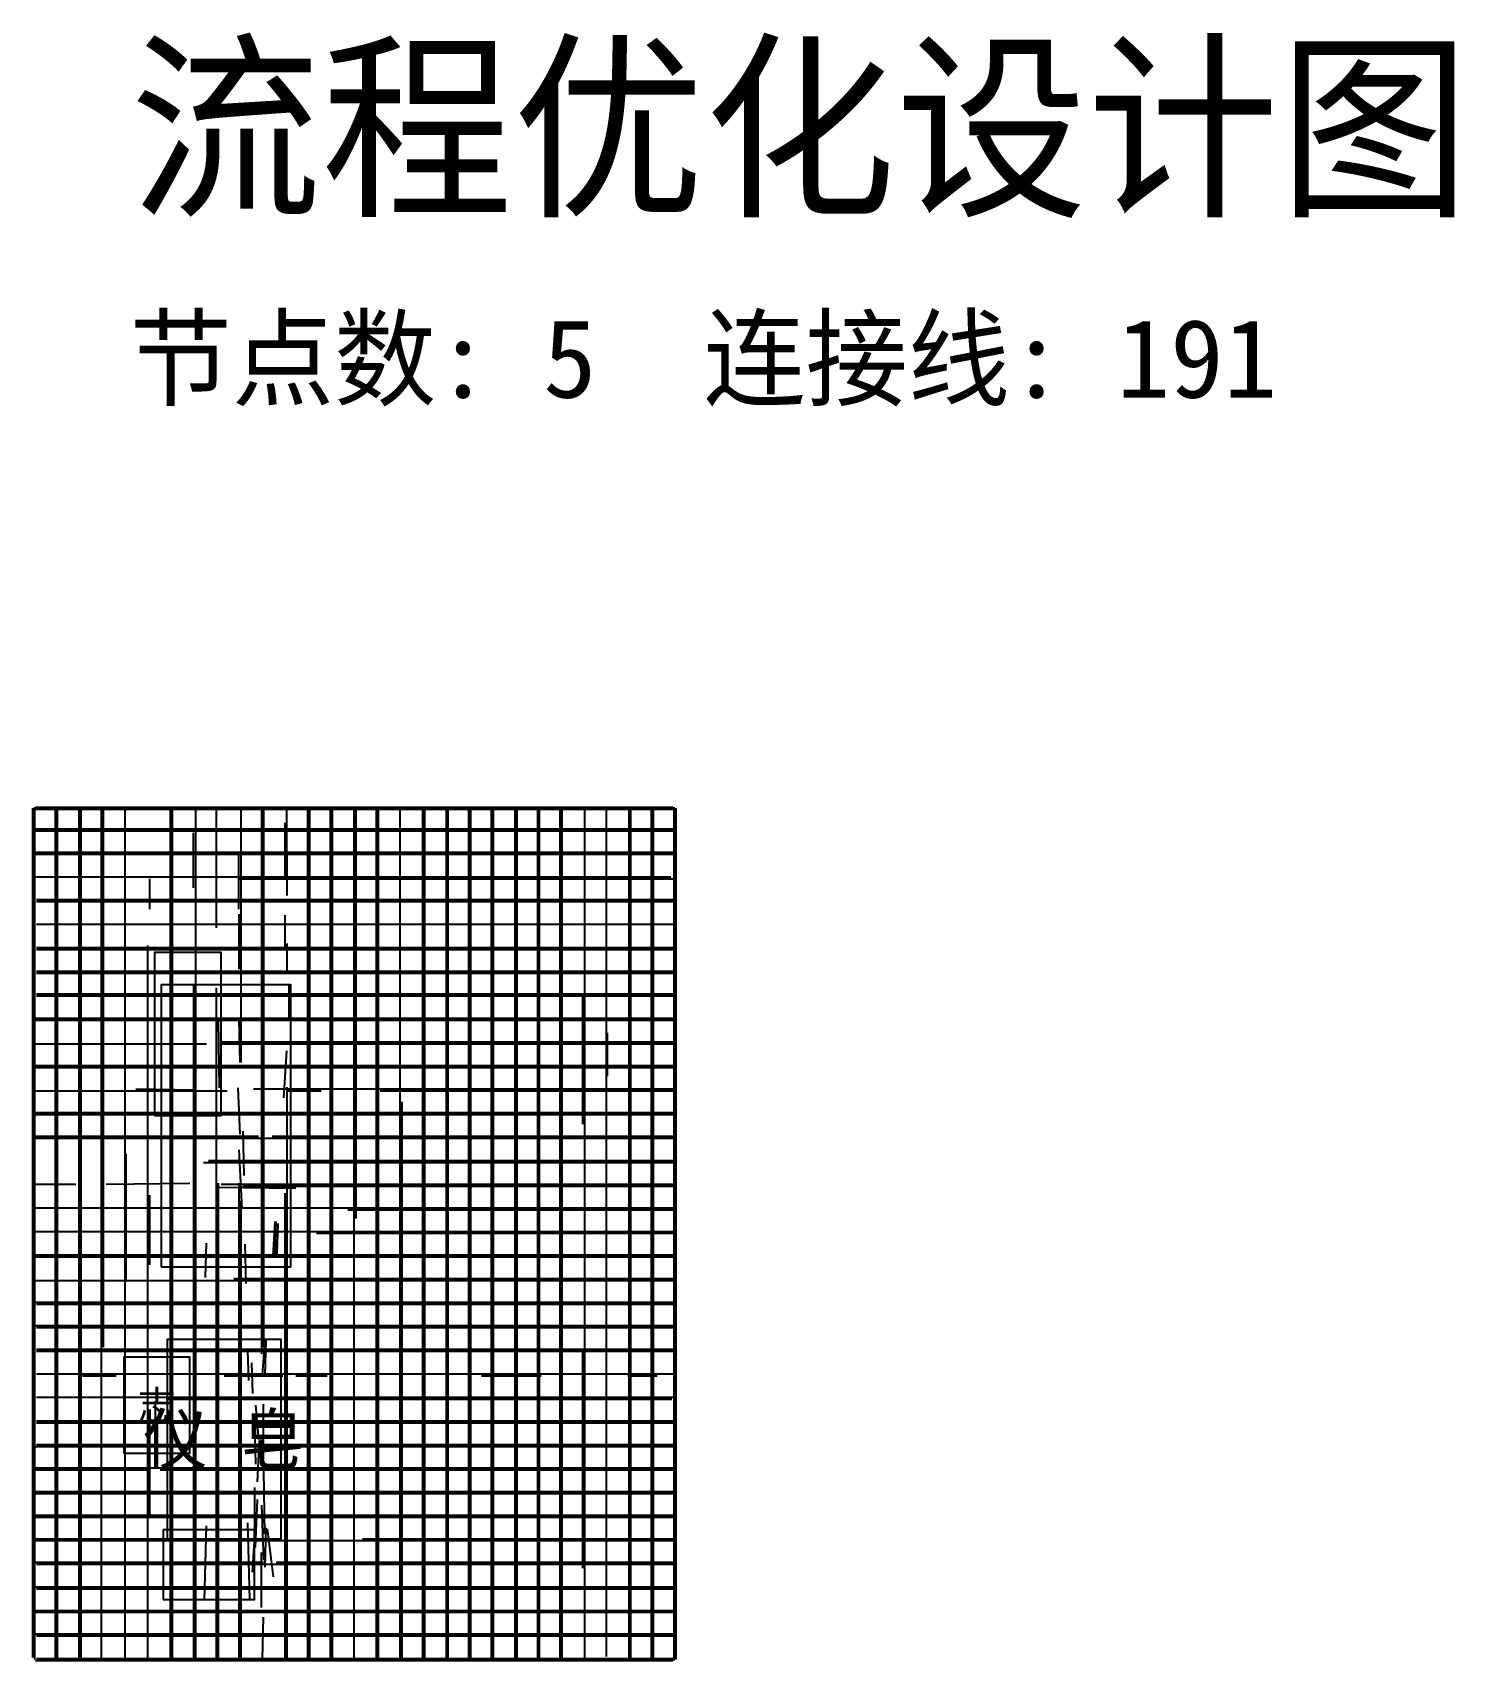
# Model space of a CAD drawing. Header units: metres. Extents: x 0 to 145, y 1 to 167.
import ezdxf
from ezdxf.enums import TextEntityAlignment as Align

# ---------------------------------------------------------------- set-up
doc = ezdxf.new("R2010")
doc.units = ezdxf.units.M
for name, color, linetype in [('ARROWS', 1, 'Continuous'), ('NODES', 2, 'Continuous'), ('TEXT', 3, 'Continuous')]:
    doc.layers.add(name, color=color, linetype=linetype)

msp = doc.modelspace()

# ---------------------------------------------------------------- linework, layer by layer
at = {"layer": 'ARROWS'}
for p, q in [((0.1, 88.2), (0.1, 1.7)), ((0.2, 88.1), (65.3, 88.1)), ((0.3, 88.3), (0.3, 1.5)), ((0.4, 88.3), (65.3, 88.3)), ((2.4, 88.3), (2.4, 1.6)), ((2.6, 88.1), (2.6, 1.6)), ((4.8, 88.3), (4.8, 1.5)), ((5, 88.2), (5, 1.5)), ((7.1, 88.3), (7.1, 1.5)), ((7.3, 88.3), (7.3, 33.3)), ((9.5, 88.1), (9.5, 1.5)), ((14.1, 88.3), (14.1, 1.5)), ((14.3, 88.3), (14.3, 1.5)), ((16.7, 88.3), (16.7, 1.4)), ((18.8, 88.3), (18.8, 76)), ((21.3, 88.3), (21.3, 62.3)), ((23.4, 88.3), (23.4, 32.6)), ((23.6, 88.3), (23.6, 33.3)), ((26, 83.8), (26, 88)), ((28.1, 88.3), (28.1, 1.4)), ((28.3, 88.3), (28.3, 1.6)), ((30.4, 88.3), (30.4, 1.4)), ((30.6, 88.3), (30.6, 1.6)), ((32.8, 88.3), (32.8, 1.6)), ((33, 88.3), (33, 46.4)), ((35.1, 88.3), (35.1, 1.6)), ((35.3, 88.3), (35.3, 1.5)), ((37.5, 88.3), (37.5, 1.6)), ((39.8, 88.3), (39.8, 1.6)), ((40, 88.3), (40, 1.6)), ((42.2, 88.3), (42.2, 1.6)), ((42.4, 88.3), (42.4, 1.5)), ((44.5, 88.3), (44.5, 1.5)), ((44.7, 88.3), (44.7, 1.5)), ((46.8, 88.3), (46.8, 1.5)), ((47, 88.3), (47, 1.5)), ((49.2, 88.3), (49.2, 1.6)), ((49.4, 88.3), (49.4, 1.4)), ((51.5, 88.1), (51.5, 1.6)), ((51.7, 88.3), (51.7, 1.4)), ((53.8, 88.3), (53.8, 1.5)), ((54, 88.3), (54, 1.5)), ((56.3, 88.1), (56.3, 1.5)), ((58.5, 88.1), (58.5, 1.8)), ((60.8, 88.2), (60.8, 1.5)), ((61, 88.3), (61, 1.5)), ((63.1, 88.3), (63.1, 1.5)), ((63.3, 88.3), (63.3, 1.5)), ((65.4, 88.3), (65.4, 1.4)), ((65.6, 88.2), (65.6, 1.5)), ((25.8, 86.7), (25.8, 81.3)), ((0.2, 86.1), (65.3, 86.1)), ((0.2, 85.9), (65.3, 85.9)), ((16.5, 80.1), (16.5, 85.7)), ((0.2, 83.7), (65.3, 83.7)), ((0.2, 83.5), (65.3, 83.5)), ((21.1, 77.9), (21.1, 83.4)), ((26, 83.4), (26, 79.3)), ((0.2, 81.2), (65.1, 81.2)), ((12, 81), (12, 77.9)), ((21.1, 81), (65.3, 81)), ((0.5, 78.9), (65.3, 78.9)), ((0.5, 78.7), (65.3, 78.7)), ((0.5, 76.4), (65.3, 76.4)), ((21.1, 77.4), (21.1, 71.8)), ((25.8, 77.3), (25.8, 74.1)), ((0.5, 74), (65.3, 74)), ((0.5, 73.8), (65.3, 73.8)), ((11.8, 74.2), (11.8, 1.5)), ((26, 74.4), (26, 71.3)), ((0.5, 71.6), (65.3, 71.6)), ((0.5, 71.4), (65.3, 71.4)), ((16.5, 70.1), (16.5, 1.6)), ((18.8, 69.9), (18.8, 1.7)), ((26.2, 70.1), (26.2, 66.7)), ((0.5, 69.3), (65.3, 69.3)), ((0.5, 69.1), (65.3, 69.1)), ((56.1, 69.2), (56.1, 56)), ((0.2, 66.8), (65.3, 66.8)), ((0.2, 66.6), (65.3, 66.6)), ((19, 66.5), (19.1, 59.7)), ((21.1, 66.7), (21.2, 62.3)), ((58.6, 65.3), (58.6, 60.9)), ((0.2, 64.2), (17.8, 64.2)), ((19.2, 64.2), (65.3, 64.2)), ((19.4, 64.4), (65.3, 64.4)), ((25.7, 58.7), (26, 63.5)), ((0.2, 62), (65.3, 62)), ((0.2, 61.8), (65.3, 61.8)), ((21, 59.7), (21.2, 55)), ((26, 59.8), (26, 1.6)), ((0.4, 59.4), (19.9, 59.4)), ((10.6, 59.6), (16.6, 59.5)), ((22.6, 59.6), (65.3, 59.6)), ((26.1, 59.4), (29.5, 59.4)), ((35.5, 59.4), (65.3, 59.4)), ((37.7, 58.3), (37.7, 1.4)), ((0.2, 57.2), (65.3, 57.2)), ((0.4, 57), (65.3, 57)), ((0.2, 54.8), (23.1, 54.8)), ((21.5, 55.3), (21.6, 50.8)), ((24.5, 54.8), (65.3, 54.8)), ((0.2, 54.6), (65.3, 54.6)), ((21.1, 53.4), (21.4, 47.4)), ((9.6, 53), (9.6, 40.2)), ((17.5, 52.1), (65.3, 52.1)), ((18, 52.3), (65.3, 52.3)), ((0.2, 49.9), (4.5, 49.9)), ((7.6, 49.9), (16.1, 50)), ((19, 50), (19, 1.5)), ((19.3, 49.9), (65.3, 49.9)), ((21.1, 50), (21.1, 1.5)), ((12, 48.8), (12, 41.7)), ((18.9, 49.6), (26.9, 49.5)), ((21.3, 48.2), (21.3, 1.5)), ((21.5, 49.7), (65.3, 49.7)), ((25.8, 49), (25.8, 1.6)), ((0.4, 47.5), (65.3, 47.5)), ((32.2, 47.3), (65.3, 47.3)), ((0.2, 45.1), (65.3, 45.1)), ((24.6, 42.6), (24.8, 46.1)), ((24.8, 42.8), (24.9, 46.1)), ((25, 42.8), (25.1, 45.9)), ((29, 44.9), (65.3, 44.9)), ((17.7, 40.4), (17.8, 43.9)), ((21.7, 43.8), (21.8, 39.8)), ((0.2, 42.7), (65.3, 42.7)), ((0.2, 42.5), (65.3, 42.5)), ((0.2, 40.1), (65.3, 40.1)), ((20.6, 40.3), (65.3, 40.3)), ((0.4, 37.9), (65.3, 37.9)), ((0.5, 37.7), (65.3, 37.7)), ((0.4, 35.5), (65.3, 35.5)), ((0.5, 35.3), (65.3, 35.3)), ((23.5, 30.5), (23.8, 34)), ((23.8, 30.5), (23.9, 34)), ((0.5, 33.1), (65.3, 33.1)), ((0.5, 32.9), (65.3, 32.9)), ((22, 33), (22.1, 29.9)), ((22.4, 31.7), (22.5, 28.6)), ((56.1, 33), (56.1, 10.8)), ((0.5, 30.6), (65.3, 30.6)), ((5.2, 30.4), (8.6, 30.4)), ((19.6, 30.4), (25.6, 30.4)), ((26.9, 30.4), (30.1, 30.4)), ((45.8, 30.4), (51.9, 30.4)), ((60.7, 30.4), (63.7, 30.4)), ((0.5, 28.2), (65.3, 28.2)), ((12.6, 27.8), (12.6, 24.4)), ((13.7, 28), (65.2, 28)), ((22.8, 27.4), (23.1, 23.9)), ((23.6, 23.9), (23.6, 27.5)), ((0.5, 25.8), (65.3, 25.8)), ((0.5, 25.6), (65.3, 25.6)), ((12, 25.7), (12, 16.3)), ((22.7, 25.7), (22.8, 21.4)), ((0.5, 23.4), (65.3, 23.4)), ((23, 19.6), (23.2, 23.8)), ((0.2, 23.2), (65.3, 23.2)), ((0.2, 21), (65.3, 21)), ((0.2, 20.8), (11.9, 20.8)), ((13.1, 20.8), (65.3, 20.8)), ((23.6, 20.7), (23.7, 14.3)), ((0.2, 18.6), (65.3, 18.6)), ((0.2, 18.4), (65.3, 18.4)), ((22.7, 19), (22.7, 14.7)), ((22.8, 12.9), (23, 17.8)), ((23.4, 17.2), (23.6, 11.6)), ((0.2, 16.2), (65.3, 16.2)), ((0.2, 16), (65.3, 16)), ((17.6, 7.5), (17.8, 15.1)), ((22, 15.4), (22.2, 7.6)), ((22.5, 10.4), (22.8, 15)), ((0.2, 13.8), (22, 13.8)), ((0.4, 13.6), (65.3, 13.6)), ((23.8, 10.9), (23.9, 14.9)), ((24, 14.8), (24.6, 9.9)), ((33.7, 13.8), (65.3, 13.8)), ((23.4, 6.8), (23.4, 12.4)), ((0.4, 11.4), (23.6, 11.4)), ((0.5, 11.2), (65.3, 11.2)), ((24.9, 11.4), (65.3, 11.4)), ((0.2, 8.9), (65.3, 8.9)), ((0.5, 8.7), (65.3, 8.7)), ((0.2, 6.5), (65.3, 6.5)), ((0.4, 6.3), (65.3, 6.3)), ((23.5, 1.5), (23.6, 5.8)), ((0.4, 4.1), (65.3, 4.1)), ((0.5, 3.9), (65.3, 3.9)), ((0.4, 1.4), (65.3, 1.4)), ((0.5, 1.6), (65.3, 1.6))]:
    msp.add_line(p, q, dxfattribs=at)
at = {"layer": 'NODES'}
for points in [[(12.5, 56.9), (19.3, 56.9), (19.3, 73.5), (12.5, 73.5), (12.5, 56.9)], [(13.2, 41.5), (26.4, 41.5), (26.4, 70.2), (13.2, 70.2), (13.2, 41.5)], [(13.8, 13.8), (25.4, 13.8), (25.4, 34.1), (13.8, 34.1), (13.8, 13.8)], [(9.4, 22.5), (16.1, 22.5), (16.1, 32.3), (9.4, 32.3), (9.4, 22.5)], [(13.4, 7.6), (22.7, 7.6), (22.7, 14.7), (13.4, 14.7), (13.4, 7.6)]]:
    msp.add_lwpolyline(points, dxfattribs=at)

# ---------------------------------------------------------------- texts
for s, height, p in [('流程优化设计图', 15, (10, 150)), ('节点数: 5  连接线: 191', 8, (10, 130))]:
    msp.add_text(s, height=height).set_placement(p)
at = {"layer": 'TEXT'}
for s, height, p in [('志', 2.94, (12.75, 27.4)), ('仪 皂', 5, (19.6, 23.95))]:
    msp.add_text(s, height=height, dxfattribs=at).set_placement(p, align=Align.MIDDLE_CENTER)

doc.saveas('drawing.dxf')
